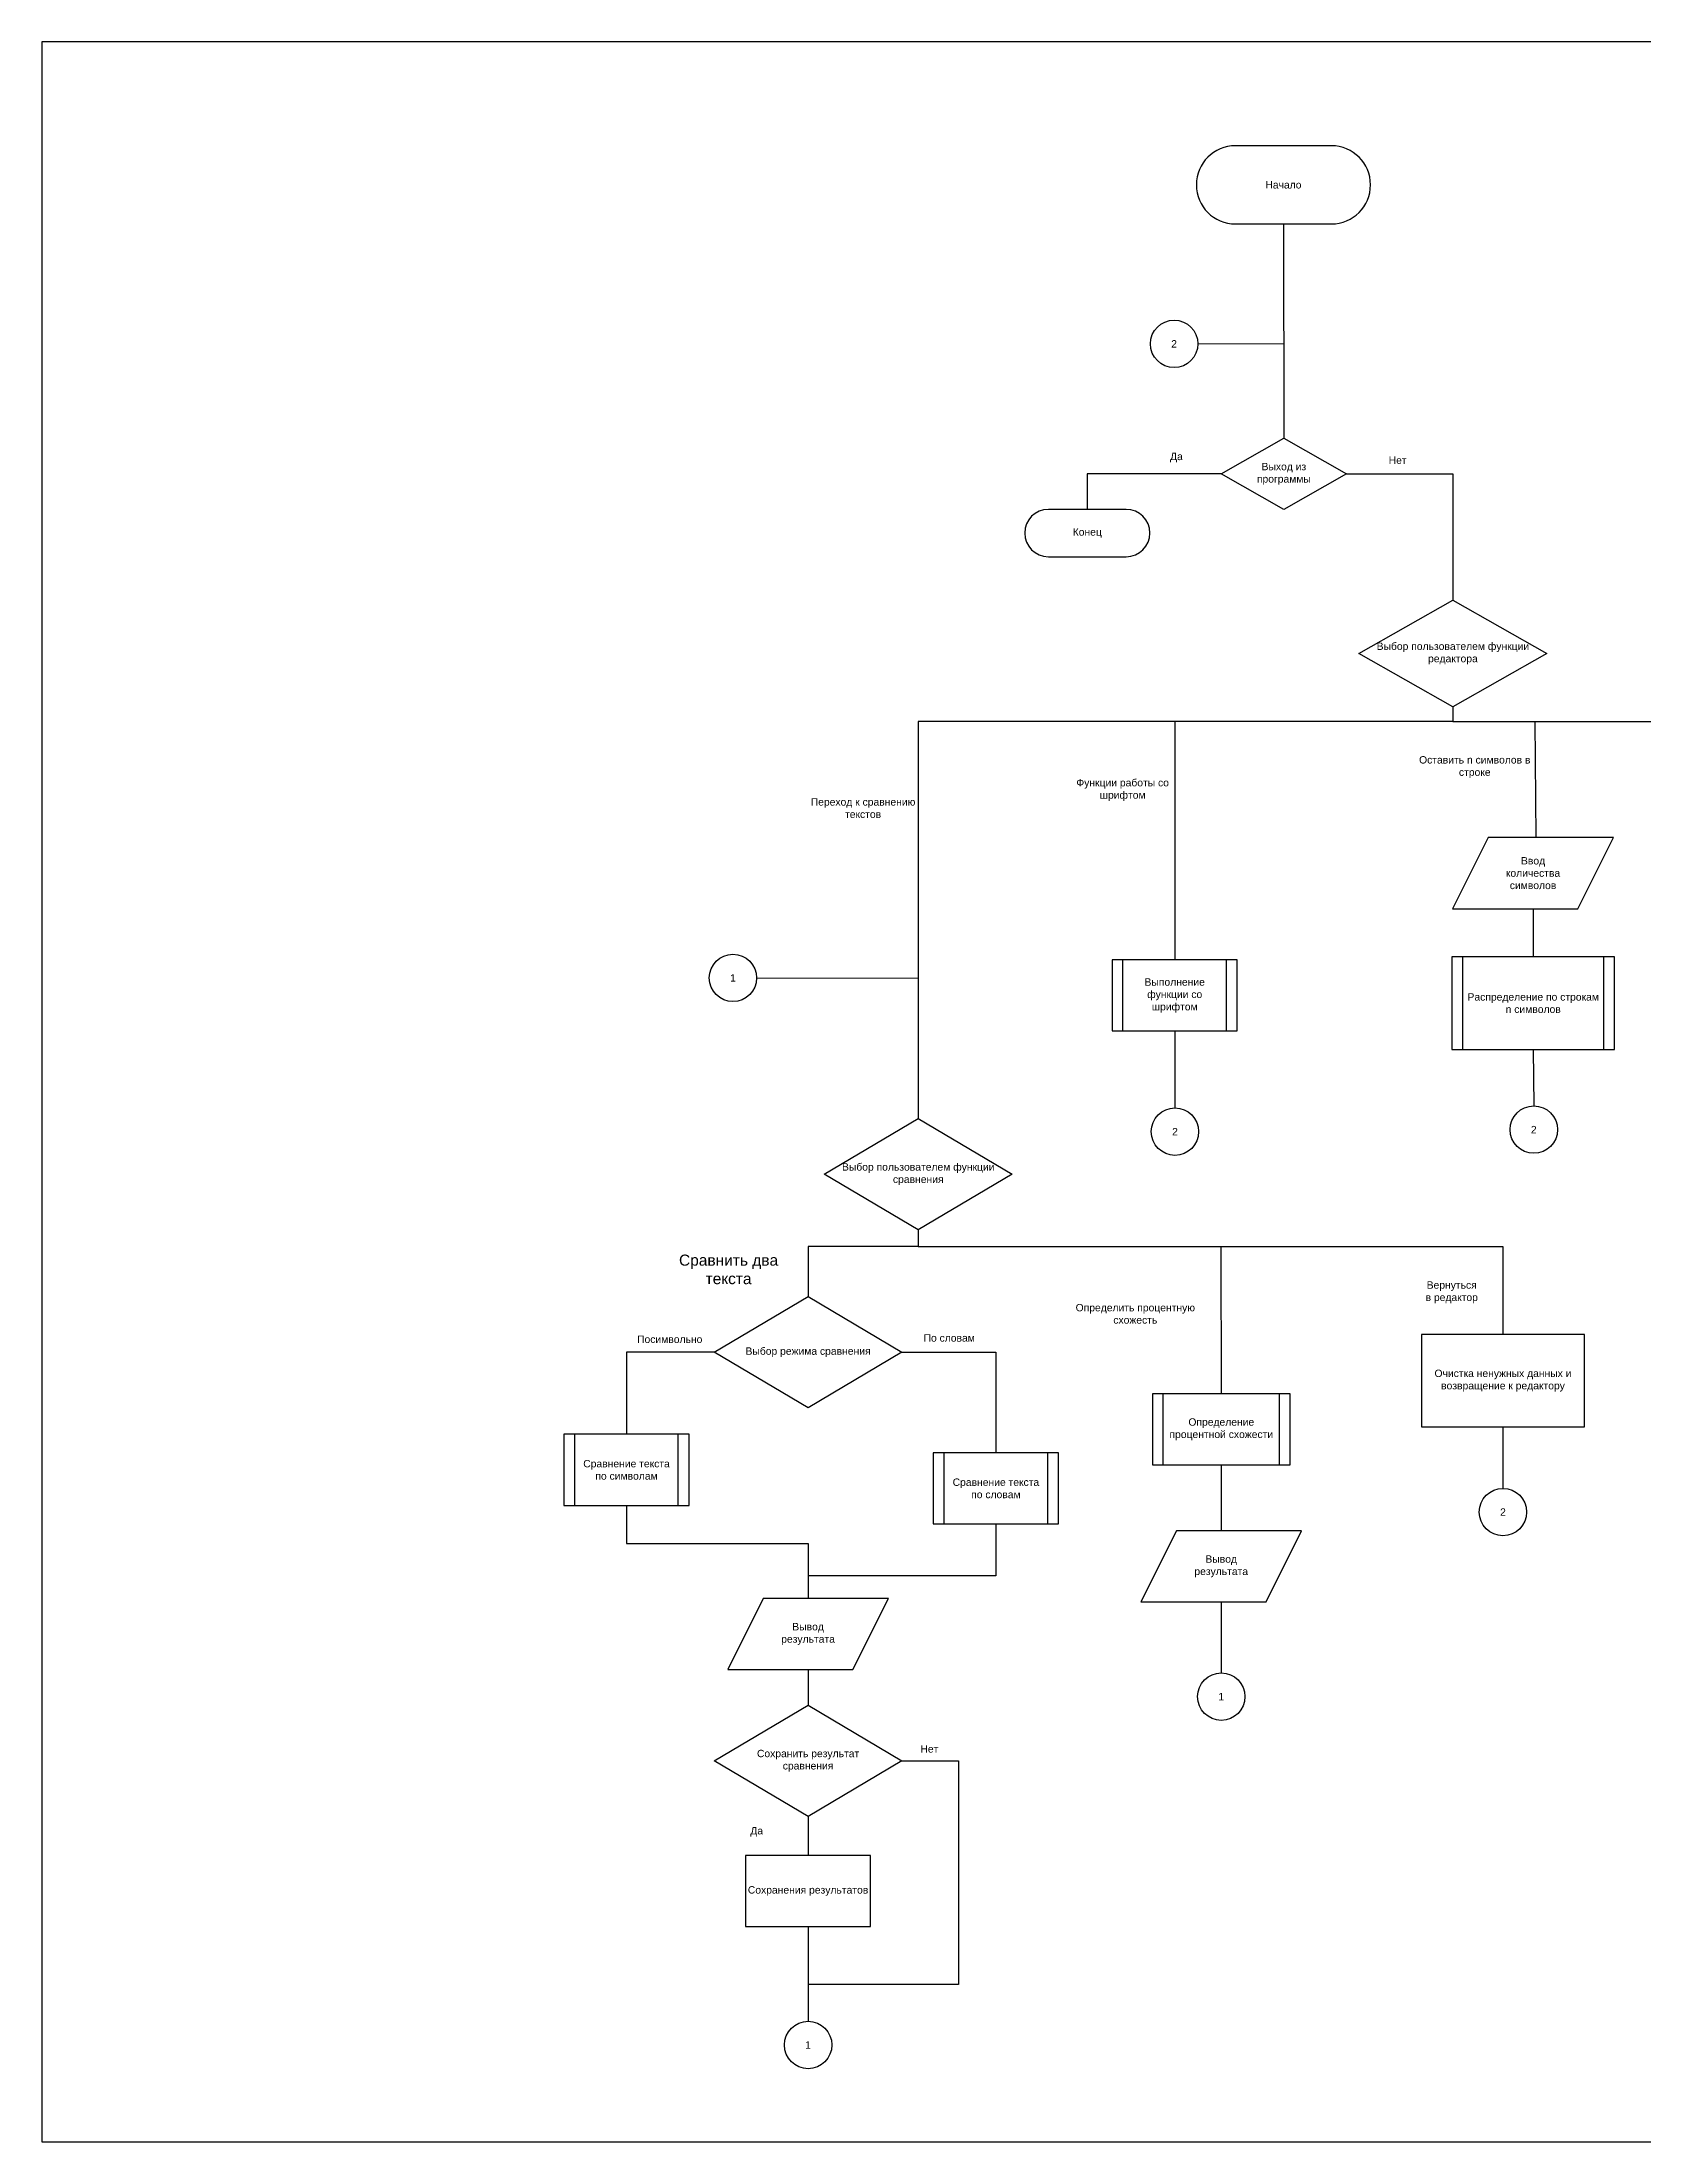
# Model space of a CAD drawing. Extents: x 0.8 to 32.9, y 0.2 to 23.2.
# Drawn here: x 0.79 to 18.32, y 0.2 to 23.19 of the extents above; entities that cross this region are included whole.
import ezdxf

# ---------------------------------------------------------------- set-up
doc = ezdxf.new("R2010")
doc.units = 0
doc.header["$MEASUREMENT"] = 0
doc.layers.get('0').update_dxf_attribs({"linetype": 'CONTINUOUS'})
doc.layers.add('CONNECTOR', color=7, linetype='CONTINUOUS')
doc.layers.add('FLOWCHART', color=7, linetype='CONTINUOUS')
doc.styles.get("Standard").update_dxf_attribs({"font": 'txt.shx'})

msp = doc.modelspace()

# ---------------------------------------------------------------- linework, layer by layer
at = {"color": 7, "linetype": 'CONTINUOUS'}
msp.add_lwpolyline([(0.787, 0.197), (32.913, 0.197), (32.913, 23.189), (0.787, 23.189)], close=True, dxfattribs=at)
at = {"layer": 'CONNECTOR', "linetype": 'CONTINUOUS'}
for p, q in [((14.375, 21.197), (14.38, 18.85)), ((13.438, 19.884), (14.38, 19.888)), ((17.125, 15.75), (17.138, 14.478)), ((17.107, 13.7), (17.109, 13.171)), ((8.609, 12.942), (10.378, 12.938)), ((17.109, 12.16), (17.115, 11.541)), ((13.688, 10), (13.695, 8.389)), ((16.778, 8.028), (16.778, 7.353)), ((13.694, 6.111), (13.694, 5.333)), ((9.172, 5.37), (9.172, 4.981)), ((9.172, 3.762), (9.172, 3.334)), ((9.172, 2.556), (9.172, 1.519))]:
    msp.add_line(p, q, dxfattribs=at)
at = {"layer": 'CONNECTOR', "color": 88, "linetype": 'CONTINUOUS'}
for points in [[(12.919, 19.884, -1), (13.438, 19.884, -1)], [(8.091, 12.942, -1), (8.609, 12.942, -1)], [(12.928, 11.259, -1), (13.447, 11.259, -1)], [(16.856, 11.281, -1), (17.375, 11.281, -1)], [(16.518, 7.094, -1), (17.037, 7.094, -1)], [(13.435, 5.073, -1), (13.954, 5.073, -1)], [(8.913, 1.259, -1), (9.432, 1.259, -1)]]:
    msp.add_lwpolyline(points, format="xyb", close=True, dxfattribs=at)
at = {"layer": 'CONNECTOR', "linetype": 'CONTINUOUS'}
for points in [[(13.694, 18.461), (12.228, 18.461), (12.228, 18.072)], [(15.065, 18.461), (16.23, 18.461), (16.23, 17.078)], [(16.23, 15.911), (16.23, 15.75), (10.378, 15.75), (10.378, 11.403)], [(13.188, 15.75), (13.188, 15.562), (13.185, 15.562), (13.185, 13.139)], [(16.23, 15.75), (29.68, 15.75), (29.68, 13.807)], [(13.185, 12.361), (13.185, 12.174), (13.188, 12.174), (13.188, 11.519)], [(10.378, 10.184), (10.378, 10), (9.172, 10), (9.172, 9.454)], [(10.378, 10), (16.778, 10), (16.778, 9.039)], [(8.144, 8.844), (7.185, 8.844), (7.185, 7.945)], [(10.2, 8.844), (11.228, 8.844), (11.228, 7.742)], [(13.695, 7.611), (13.695, 7.424), (13.694, 7.424), (13.694, 6.889)], [(7.185, 7.167), (7.185, 6.75), (9.172, 6.75), (9.172, 6.148)], [(11.228, 6.964), (11.228, 6.394), (9.172, 6.394)], [(10.2, 4.371), (10.817, 4.371), (10.817, 1.923), (9.172, 1.923)]]:
    msp.add_lwpolyline(points, dxfattribs=at)
at = {"layer": 'FLOWCHART', "linetype": 'CONTINUOUS'}
for p, q in [((12.618, 12.361), (12.618, 13.139)), ((13.752, 12.361), (13.752, 13.139)), ((16.337, 12.16), (16.337, 13.171)), ((17.882, 12.16), (17.882, 13.171)), ((13.06, 7.611), (13.06, 8.389)), ((14.331, 7.611), (14.331, 8.389)), ((6.618, 7.167), (6.618, 7.945)), ((7.752, 7.167), (7.752, 7.945)), ((10.661, 6.964), (10.661, 7.742)), ((11.795, 6.964), (11.795, 7.742))]:
    msp.add_line(p, q, dxfattribs=at)
for points in [[(13.85, 21.197), (14.9, 21.197, 1), (14.9, 22.053), (13.85, 22.053, 1)], [(11.802, 17.554), (12.654, 17.554, 1), (12.654, 18.072), (11.802, 18.072, 1)]]:
    msp.add_lwpolyline(points, format="xyb", close=True, dxfattribs=at)
for points in [[(13.694, 18.461), (14.38, 18.85), (15.065, 18.461), (14.38, 18.072)], [(15.202, 16.494), (16.23, 17.078), (17.257, 16.494), (16.23, 15.911)], [(16.227, 13.7), (17.598, 13.7), (17.987, 14.478), (16.616, 14.478)], [(12.5, 12.361), (13.87, 12.361), (13.87, 13.139), (12.5, 13.139)], [(16.219, 12.16), (18, 12.16), (18, 13.171), (16.219, 13.171)], [(9.35, 10.793), (10.378, 11.403), (11.406, 10.793), (10.378, 10.184)], [(8.144, 8.844), (9.172, 9.454), (10.2, 8.844), (9.172, 8.235)], [(15.887, 8.028), (17.669, 8.028), (17.669, 9.039), (15.887, 9.039)], [(12.942, 7.611), (14.449, 7.611), (14.449, 8.389), (12.942, 8.389)], [(6.5, 7.167), (7.87, 7.167), (7.87, 7.945), (6.5, 7.945)], [(10.543, 6.964), (11.913, 6.964), (11.913, 7.742), (10.543, 7.742)], [(12.815, 6.111), (14.185, 6.111), (14.574, 6.889), (13.204, 6.889)], [(8.293, 5.37), (9.663, 5.37), (10.052, 6.148), (8.682, 6.148)], [(8.144, 4.371), (9.172, 4.981), (10.2, 4.371), (9.172, 3.762)], [(8.487, 2.556), (9.857, 2.556), (9.857, 3.334), (8.487, 3.334)]]:
    msp.add_lwpolyline(points, close=True, dxfattribs=at)

# ---------------------------------------------------------------- texts
at = {"layer": 'CONNECTOR', "attachment_point": 5}
for s, insert, char_height, width in [('\\C7;\\fArial|b0|i0|;\\H0.08089161850512;2', (13.178, 19.884), 0.08089, 0.51864), ('\\C7;\\fArial|b0|i0|;\\H0.08089161850512;Оставить n символов в \\Pстроке', (16.469, 15.25), 0.08089, 1.56223), ('\\C7;\\fArial|b0|i0|;\\H0.08089161850512;Функции работы со \\Pшрифтом', (12.615, 15), 0.08089, 1.48), ('\\C7;\\fArial|b0|i0|;\\H0.08089161850512;Переход к сравнению \\Pтекстов', (9.774, 14.801), 0.08089, 1.20806), ('\\C7;\\fArial|b0|i0|;\\H0.08089161850512;1', (8.35, 12.942), 0.08089, 0.51864), ('\\C7;\\fArial|b0|i0|;\\H0.08089161850512;2', (13.188, 11.259), 0.08089, 0.51864), ('\\C7;\\fArial|b0|i0|;\\H0.08089161850512;2', (17.115, 11.281), 0.08089, 0.51864), ('\\C7;\\fArial|b0|i0|;\\H0.12133881635964;Сравнить два \\Pтекста', (8.302, 9.75), 0.12134, 1.39514), ('\\C7;\\fArial|b0|i0|;\\H0.08089161850512;Посимвольно', (7.658, 8.985), 0.08089, 1.93375), ('\\C7;\\fArial|b0|i0|;\\H0.08089161850512;По словам', (10.717, 9), 0.08089, 1.93375), ('\\C7;\\fArial|b0|i0|;\\H0.08089161850512;2', (16.778, 7.094), 0.08089, 0.51864), ('\\C7;\\fArial|b0|i0|;\\H0.08089161850512;1', (13.694, 5.073), 0.08089, 0.51864), ('\\C7;\\fArial|b0|i0|;\\H0.08089161850512;Нет', (10.5, 4.5), 0.08089, 0.65778), ('\\C7;\\fArial|b0|i0|;\\H0.08089161850512;Да', (8.61, 3.593), 0.08089, 0.65778), ('\\C7;\\fArial|b0|i0|;\\H0.08089161850512;1', (9.172, 1.259), 0.08089, 0.51864)]:
    msp.add_mtext(s, dxfattribs=dict(at, insert=insert, char_height=char_height, width=width))
at = {"layer": 'FLOWCHART', "char_height": 0.08089, "attachment_point": 5}
for s, insert, width in [('\\C7;\\fArial|b0|i0|;\\H0.08089161850512;Начало', (14.375, 21.625), 1.90625), ('\\C7;\\fArial|b0|i0|;\\H0.08089161850512;Да', (13.204, 18.64), 0.65778), ('\\C7;\\fArial|b0|i0|;\\H0.08089161850512;Нет', (15.625, 18.61), 0.65778), ('\\C7;\\fArial|b0|i0|;\\H0.08089161850512;Выход из \\Pпрограммы', (14.38, 18.461), 1.14198), ('\\C7;\\fArial|b0|i0|;\\H0.08089161850512;Конец', (12.228, 17.813), 1.37037), ('\\C7;\\fArial|b0|i0|;\\H0.08089161850512;Выбор пользователем функции \\Pредактора', (16.23, 16.494), 1.71297), ('\\C7;\\fArial|b0|i0|;\\H0.08089161850512;Ввод \\Pколичества \\Pсимволов', (17.107, 14.089), 0.91358), ('\\C7;\\fArial|b0|i0|;\\H0.08089161850512;Выполнение \\Pфункции со \\Pшрифтом', (13.185, 12.75), 1.13415), ('\\C7;\\fArial|b0|i0|;\\H0.08089161850512;Распределение по строкам \\Pn символов', (17.109, 12.666), 1.54527), ('\\C7;\\fArial|b0|i0|;\\H0.08089161850512;Выбор пользователем функции \\Pсравнения', (10.378, 10.793), 1.71297), ('\\C7;\\fArial|b0|i0|;\\H0.08089161850512;Вернуться \\Pв редактор', (16.217, 9.5), 1.93375), ('\\C7;\\fArial|b0|i0|;\\H0.08089161850512;Определить процентную \\Pсхожесть', (12.754, 9.264), 1.50741), ('\\C7;\\fArial|b0|i0|;\\H0.08089161850512;Выбор режима сравнения', (9.172, 8.844), 1.71297), ('\\C7;\\fArial|b0|i0|;\\H0.08089161850512;Очистка ненужных данных и \\Pвозвращение к редактору', (16.778, 8.533), 1.78149), ('\\C7;\\fArial|b0|i0|;\\H0.08089161850512;Определение \\Pпроцентной схожести', (13.695, 8), 1.27119), ('\\C7;\\fArial|b0|i0|;\\H0.08089161850512;Сравнение текста \\Pпо символам', (7.185, 7.556), 1.13415), ('\\C7;\\fArial|b0|i0|;\\H0.08089161850512;Сравнение текста \\Pпо словам', (11.228, 7.353), 1.13415), ('\\C7;\\fArial|b0|i0|;\\H0.08089161850512;Вывод \\Pрезультата', (13.694, 6.5), 0.91358), ('\\C7;\\fArial|b0|i0|;\\H0.08089161850512;Вывод \\Pрезультата', (9.172, 5.759), 0.91358), ('\\C7;\\fArial|b0|i0|;\\H0.08089161850512;Сохранить результат \\Pсравнения', (9.172, 4.371), 1.71297), ('\\C7;\\fArial|b0|i0|;\\H0.08089161850512;Сохранения результатов', (9.172, 2.945), 1.37037)]:
    msp.add_mtext(s, dxfattribs=dict(at, insert=insert, width=width))

doc.saveas('drawing.dxf')
